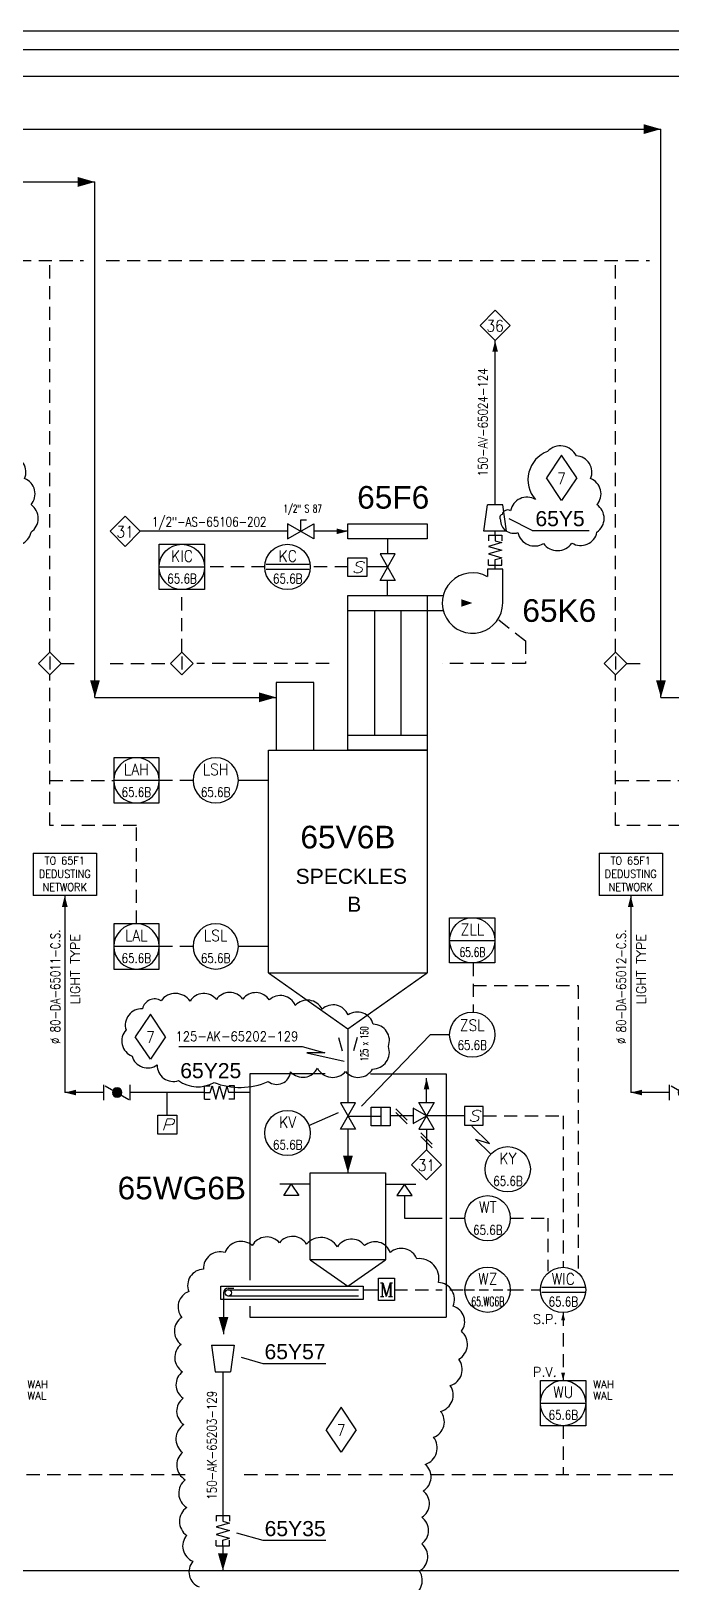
# Model space of a CAD drawing. Extents: x -2 to 170, y 0 to 66.
# Drawn here: x 89.02 to 105.97, y 24.9 to 66 of the extents above; entities that cross this region are included whole.
import ezdxf
from ezdxf.enums import TextEntityAlignment as Align

# ---------------------------------------------------------------- set-up
doc = ezdxf.new("R2010")
doc.units = 0
doc.header["$LTSCALE"] = 0.5
doc.header["$MEASUREMENT"] = 0
doc.linetypes.add('DASHED', pattern=[0.75, 0.5, -0.25])
doc.linetypes.add('TRATT2', pattern=[1.1, 0.7, -0.4])
doc.layers.get('0').update_dxf_attribs({"linetype": 'CONTINUOUS'})
for name, color, linetype in [('GREEN', 92, 'CONTINUOUS'), ('NUVOLA', 6, 'CONTINUOUS'), ('RED', 1, 'CONTINUOUS'), ('S', 7, 'CONTINUOUS'), ('TRATT2', 5, 'TRATT2'), ('Y', 92, 'CONTINUOUS')]:
    doc.layers.add(name, color=color, linetype=linetype)
doc.styles.add('A4', font='arial.ttf', dxfattribs={"height": 0.4})
doc.styles.add('A6', font='arial.ttf', dxfattribs={"height": 0.6})
doc.styles.add('C35', font='COMPLEX', dxfattribs={"width": 0.85, "height": 0.35})
doc.styles.add('C6', font='COMPLEX', dxfattribs={"height": 0.6})
doc.styles.add('S', font='ITALIC', dxfattribs={"height": 6})
doc.styles.add('S15', font='SIMPLEX', dxfattribs={"width": 0.9, "height": 0.15})
doc.styles.add('S2', font='SIMPLEX', dxfattribs={"height": 0.2})
doc.styles.add('S25', font='SIMPLEX', dxfattribs={"height": 0.25})
doc.styles.add('S2S', font='SIMPLEX', dxfattribs={"width": 0.7, "height": 0.2})
doc.styles.add('S3', font='SIMPLEX', dxfattribs={"width": 0.9, "height": 0.3})

# ---------------------------------------------------------------- blocks, each defined once
blk = doc.blocks.new('COMPUTER')
blk.add_line((-0.6, 0), (0.6, 0))
blk.add_lwpolyline([(-0.6, 0.6), (0.6, 0.6), (0.6, -0.6), (-0.6, -0.6), (-0.6, 0.6)])
blk.add_circle((0, 0), 0.6)
at = {"width": 0.9}
for tag, height, style, p in [('SIGLA', 0.3, 'S3', (0.005, 0.139)), ('NUMERO', 0.25, 'S25', (0.005, -0.436))]:
    blk.add_attdef(tag, text='', height=height, dxfattribs=dict(at, style=style)).set_placement(p, align=Align.CENTER)
at = {"style": 'S2'}
for tag, p in [('3', (0.8, 0.4)), ('4', (0.8, 0.1))]:
    blk.add_attdef(tag, p, '', height=0.2, dxfattribs=at)
blk = doc.blocks.new('FRECC1', base_point=(50.2, 51.5))
blk.add_solid([(50.2, 51.5), (50.5, 51.575), (50.5, 51.425)])
blk = doc.blocks.new('MOTOR', base_point=(11.35, 51))
for p, q in [((11, 52), (11.7, 52)), ((11, 51), (11, 52)), ((11.7, 52), (11.7, 51)), ((11.7, 51), (11, 51))]:
    blk.add_line(p, q)
at = {"style": 'C6'}
blk.add_text('M', height=0.6, dxfattribs=at).set_placement((11.351, 51.18), align=Align.CENTER)
blk = doc.blocks.new('FRECC4')
blk.add_solid([(0, 0), (0.21, 0.0525), (0.21, -0.0525)])
blk = doc.blocks.new('LINEA-P')
at = {"style": 'S25', "width": 0.8}
blk.add_attdef('PRO', (0.016, 0.126), '', height=0.25, dxfattribs=at)
at = {"style": 'S25', "flags": 1}
for tag, p, width in [('LINE', (0.016, -0.303), 0.8), ('FROM', (0.016, -0.731), 0.8), ('TO', (0.016, -1.16), 0.8), ('FLUID', (0.016, -1.588), 0.8), ('SIZE', (0.016, -2.017), 0.8), ('CLASS', (0.016, -2.445), 0.8), ('T.C', (0.016, -2.874), 0.8), ('BARS', (0, -3.258), 0.8), ('RATING', (0, -3.656), 0.8), ('TRAC', (0, -4.076), 0.9), ('ISOLAT', (0, -4.485), 0.8), ('SPESS', (0, -4.913), 0.8)]:
    blk.add_attdef(tag, p, '', height=0.25, dxfattribs=dict(at, width=width))
blk = doc.blocks.new('PRESA', base_point=(1.75, 0.1))
for p, q in [((1.5, 0.1), (1.5, 0.6)), ((1.5, 0.6), (2, 0.6)), ((2, 0.6), (2, 0.1)), ((2, 0.1), (1.5, 0.1))]:
    blk.add_line(p, q)
at = {"style": 'S', "width": 1.2}
blk.add_attdef('1', text='', height=0.3, dxfattribs=at).set_placement((1.75, 0.2), align=Align.CENTER)
blk = doc.blocks.new('K', base_point=(1.6, 2.4))
for p, q in [((1.6, 2.6), (1.6, 2.2)), ((1.6, 2.2), (2.3, 2.6)), ((2.3, 2.2), (1.6, 2.6)), ((2.3, 2.6), (2.3, 2.2))]:
    blk.add_line(p, q)
blk = doc.blocks.new('I')
for p, q in [((-0.3, 0.3), (0, 0.6)), ((0.3, 0.3), (0, 0.6)), ((0, 0), (-0.3, 0.3)), ((0, 0), (0.3, 0.3))]:
    blk.add_line(p, q)
at = {"layer": 'S', "style": 'C35', "width": 0.85}
blk.add_text('I', height=0.35, dxfattribs=at).set_placement((0, 0.134), align=Align.CENTER)
blk = doc.blocks.new('FRECC2', base_point=(19.5, 44))
at = {"layer": 'RED'}
blk.add_solid([(19.5, 44), (19.955, 44.13), (19.955, 43.87)], dxfattribs=at)
blk = doc.blocks.new('FRECCIA', base_point=(40, 19))
blk.add_solid([(40, 19), (40.3, 19.1), (40.3, 18.9)])
blk = doc.blocks.new('NOMEN', base_point=(35, 22))
for p, q in [((35, 22.8), (34.6, 22.4)), ((35.4, 22.4), (35, 22.8)), ((34.6, 22.4), (35, 22)), ((35, 22), (35.4, 22.4))]:
    blk.add_line(p, q)
at = {"style": 'S3', "width": 0.9}
blk.add_attdef('1', text='', height=0.3, dxfattribs=at).set_placement((35, 22.236), align=Align.CENTER)
blk = doc.blocks.new('FLESS')
at = {"layer": 'S'}
for p, q in [((-0.175, 0.8), (-0.175, 0.65)), ((-0.175, 0.8), (0.175, 0.8)), ((0.175, 0.6), (-0.175, 0.5)), ((-0.175, 0.5), (0.175, 0.4)), ((0, 0.8), (0, 0.65)), ((0, 0.65), (0.175, 0.6)), ((0.175, 0.8), (0.175, 0.65)), ((0.175, 0.4), (-0.175, 0.3)), ((-0.175, 0.3), (0.175, 0.2)), ((-0.175, 0), (-0.175, 0.15)), ((-0.175, 0), (0.175, 0)), ((0, 0.15), (0.175, 0.2)), ((0, 0), (0, 0.15)), ((0.175, 0), (0.175, 0.15))]:
    blk.add_line(p, q, dxfattribs=at)
at = {"style": 'S2'}
for tag, p in [('2', (0.5, 0.4)), ('1', (-0.3, 0.4))]:
    blk.add_attdef(tag, text='', height=0.2, rotation=90, dxfattribs=at).set_placement(p, align=Align.CENTER)
blk = doc.blocks.new('RIDSP')
at = {"layer": 'S'}
for p, q in [((0.7, 0.3), (0, 0.2)), ((0, 0.2), (0, -0.2)), ((0.7, 0.3), (0.7, -0.3)), ((0.7, -0.3), (0, -0.2))]:
    blk.add_line(p, q, dxfattribs=at)
blk = doc.blocks.new('S')
for p, q in [((0, -0.2), (0.7, 0.2)), ((0.7, -0.2), (0, 0.2)), ((0, 0.2), (0, -0.2)), ((0.35, 0), (0.35, 0.3)), ((0.35, 0.3), (0.5, 0.3)), ((0.7, 0.2), (0.7, -0.2))]:
    blk.add_line(p, q)
at = {"layer": 'S', "style": 'S2', "width": 0.7}
for p in [(0.35, 0.4), (0.35, -0.5)]:
    blk.add_attdef('S', text='', height=0.2, dxfattribs=at).set_placement(p, align=Align.CENTER)
blk = doc.blocks.new('LINEA-S')
at = {"style": 'S25', "width": 0.8}
blk.add_attdef('SER', (0.016, 0.126), '', height=0.25, dxfattribs=at)
at = {"style": 'S25', "flags": 1}
for tag, p, width in [('SLINE', (0.016, -0.303), 0.8), ('DA', (0.016, -0.731), 0.8), ('A', (0.016, -1.16), 0.8), ('FLUIDO', (0.016, -1.588), 0.8), ('DIM', (0.016, -2.017), 0.8), ('CLASSE', (0.016, -2.445), 0.8), ('TEMP', (0.016, -2.874), 0.8), ('BAR', (0, -3.258), 0.8), ('RAT', (0, -3.656), 0.8), ('TRACC', (0, -4.076), 0.9), ('ISOLAM', (0, -4.485), 0.8), ('SPESSORE', (0, -4.913), 0.8)]:
    blk.add_attdef(tag, p, '', height=0.25, dxfattribs=dict(at, width=width))
blk = doc.blocks.new('QUA-LOC')
for p, q in [((-0.566, 0.076), (0.578, 0.076)), ((-0.566, -0.056), (0.578, -0.056))]:
    blk.add_line(p, q)
blk.add_circle((0, 0), 0.6)
at = {"width": 0.9}
for tag, height, style, p in [('SIGLA', 0.3, 'S3', (0.005, 0.139)), ('NUMERO', 0.25, 'S25', (0.005, -0.436))]:
    blk.add_attdef(tag, text='', height=height, dxfattribs=dict(at, style=style)).set_placement(p, align=Align.CENTER)
blk = doc.blocks.new('LOCALE')
blk.add_circle((0, 0), 0.6)
at = {"width": 0.9}
for tag, height, style, p in [('SIGLA', 0.3, 'S3', (0.005, 0.139)), ('NUMERO', 0.25, 'S25', (0.005, -0.436))]:
    blk.add_attdef(tag, text='', height=height, dxfattribs=dict(at, style=style)).set_placement(p, align=Align.CENTER)
blk = doc.blocks.new('RETRO-Q')
at = {"linetype": 'DASHED'}
blk.add_line((-0.6, 0), (0.6, 0), dxfattribs=at)
blk.add_circle((0, 0), 0.6)
at = {"width": 0.9}
for tag, height, style, p in [('SIGLA', 0.3, 'S3', (0.005, 0.139)), ('NUMERO', 0.25, 'S25', (0.005, -0.436))]:
    blk.add_attdef(tag, text='', height=height, dxfattribs=dict(at, style=style)).set_placement(p, align=Align.CENTER)
blk = doc.blocks.new('REV')
at = {"layer": 'Y'}
for p, q in [((0, 0.6), (-0.4, 0)), ((0.4, 0), (0, 0.6)), ((0, -0.6), (-0.4, 0)), ((0.4, 0), (0, -0.6))]:
    blk.add_line(p, q, dxfattribs=at)
at = {"layer": 'Y', "color": 0, "style": 'S3', "width": 0.9}
blk.add_attdef('REV', text='', height=0.3, dxfattribs=at).set_placement((0, -0.162), align=Align.CENTER)
blk = doc.blocks.new('STRUMC')
blk.add_line((-0.6, 0), (0.6, 0))
blk.add_lwpolyline([(-0.6, 0.6), (0.6, 0.6), (0.6, -0.6), (-0.6, -0.6), (-0.6, 0.6)])
blk.add_circle((0, 0), 0.6)
at = {"style": 'S3', "width": 0.9}
blk.add_attdef('2', text='', height=0.3, dxfattribs=at).set_placement((0.005, 0.139), align=Align.CENTER)
at = {"style": 'S2'}
for tag, p in [('3', (0.8, 0.4)), ('4', (0.8, 0.1))]:
    blk.add_attdef(tag, p, '', height=0.2, dxfattribs=at)
at = {"layer": 'S', "style": 'S25', "width": 0.9}
blk.add_attdef('1', text='', height=0.25, dxfattribs=at).set_placement((0.005, -0.436), align=Align.CENTER)
blk = doc.blocks.new('STRUM', base_point=(33, 38))
blk.add_circle((33, 38), 0.6)
at = {"width": 0.9}
for tag, height, style, p in [('2', 0.3, 'S3', (33, 38.1)), ('1', 0.25, 'S25', (33, 37.6))]:
    blk.add_attdef(tag, text='', height=height, dxfattribs=dict(at, style=style)).set_placement(p, align=Align.CENTER)
blk = doc.blocks.new('STRUM0', base_point=(6.476, 4.681))
blk.add_circle((6.476, 4.681), 0.6)
at = {"style": 'S3', "width": 0.9}
blk.add_attdef('2', text='', height=0.3, dxfattribs=at).set_placement((6.481, 4.821), align=Align.CENTER)
at = {"layer": 'S', "style": 'S25', "width": 0.9}
blk.add_attdef('1', text='', height=0.25, dxfattribs=at).set_placement((6.481, 4.245), align=Align.CENTER)
blk = doc.blocks.new('COMPNEU', base_point=(32.45, 18.2))
for p, q in [((32.6, 18.35), (32.3, 18.05)), ((32.7, 18.35), (32.4, 18.05))]:
    blk.add_line(p, q)
blk = doc.blocks.new('TREV', base_point=(31.1, 15.45))
for p, q in [((30.75, 15.65), (30.75, 15.25)), ((30.75, 15.25), (31.45, 15.65)), ((31.45, 15.25), (30.75, 15.65)), ((30.9, 15.8), (31.3, 15.8)), ((31.1, 15.45), (30.9, 15.8)), ((31.3, 15.8), (31.1, 15.45)), ((31.45, 15.65), (31.45, 15.25))]:
    blk.add_line(p, q)
blk = doc.blocks.new('*X20')
for p, q in [((12.778, 29.501), (12.903, 29.626)), ((12.782, 29.47), (12.934, 29.622)), ((12.786, 29.544), (12.86, 29.618)), ((12.792, 29.444), (12.96, 29.612)), ((12.806, 29.423), (12.981, 29.598)), ((12.823, 29.405), (12.999, 29.581)), ((12.844, 29.391), (13.013, 29.56)), ((12.87, 29.38), (13.023, 29.534)), ((12.9, 29.376), (13.028, 29.504)), ((12.942, 29.382), (13.022, 29.462))]:
    blk.add_line(p, q)
blk = doc.blocks.new('B')
for p, q in [((0, 0.2), (0, -0.2)), ((0.041, -0.178), (0.665, 0.18)), ((0.7, 0.2), (0.7, -0.2))]:
    blk.add_line(p, q)
blk.add_circle((0.353, 0.001), 0.125)
blk.add_blockref('*X20', (-12.55, -29.5))
at = {"layer": 'S', "style": 'S2S', "width": 0.7}
for p in [(0.35, 0.3), (0.35, -0.5)]:
    blk.add_attdef('B', text='', height=0.2, dxfattribs=at).set_placement(p, align=Align.CENTER)
blk = doc.blocks.new('LINEA')
at = {"layer": 'S', "style": 'S25', "width": 0.9}
blk.add_attdef('LINE', (0, 0.14), '', height=0.25, dxfattribs=at)
blk = doc.blocks.new('RID')
for p, q in [((-0.364, 0.248), (-0.014, 0.148)), ((-0.364, -0.252), (-0.014, -0.152))]:
    blk.add_line(p, q)
at = {"style": 'S2', "width": 0.7}
for p in [(-0.178, 0.398), (-0.178, -0.602)]:
    blk.add_attdef('RID', text='', height=0.2, dxfattribs=at).set_placement(p, align=Align.CENTER)

msp = doc.modelspace()

# ---------------------------------------------------------------- linework, layer by layer
for p, q in [((170.071, 66), (-2.162, 66)), ((101.313, 53.443), (101.313, 57.8)), ((102.292, 52.767), (101.683, 53.077)), ((95.813, 52.743), (91.913, 52.743)), ((97.413, 52.743), (96.513, 52.743)), ((101.313, 52.643), (101.313, 52.743)), ((102.292, 52.767), (103.802, 52.767)), ((98.463, 52.543), (98.463, 52.143)), ((98.451, 51.799), (97.918, 51.799)), ((101.313, 51.743), (101.313, 51.843)), ((98.463, 51.043), (98.463, 51.443)), ((98.113, 50.643), (98.113, 47.343)), ((98.813, 50.643), (98.813, 47.343)), ((95.313, 46.14), (94.513, 46.14)), ((89.073, 44.21), (89.073, 43.09)), ((104.065, 44.21), (104.065, 43.09)), ((89.913, 43.09), (89.913, 37.87)), ((104.905, 43.09), (104.905, 37.87)), ((95.313, 41.74), (94.513, 41.74)), ((92.936, 39.092), (96.202, 39.092)), ((96.202, 39.092), (96.803, 38.926)), ((99.591, 39.403), (97.769, 37.511)), ((100.106, 39.403), (99.591, 39.403)), ((96.803, 38.926), (96.325, 38.926)), ((96.325, 38.926), (97.312, 38.701)), ((99.495, 37.603), (99.495, 38.252)), ((90.945, 37.87), (89.913, 37.87)), ((93.613, 37.87), (91.645, 37.87)), ((92.628, 37.27), (92.628, 37.87)), ((94.813, 37.87), (94.413, 37.87)), ((105.936, 37.87), (104.905, 37.87)), ((98.281, 37.484), (98.281, 36.986)), ((96.382, 37), (97.165, 37.337)), ((97.413, 37.248), (98.281, 37.248)), ((99.145, 37.253), (98.53, 37.253)), ((100.499, 37.253), (99.495, 37.253)), ((99.495, 36.903), (99.495, 36.356)), ((101.16, 36.523), (100.695, 36.975)), ((100.794, 36.635), (101.16, 36.523)), ((101.191, 36.244), (100.794, 36.635)), ((95.713, 35.14), (95.913, 35.44)), ((95.913, 35.44), (96.113, 35.14)), ((98.913, 35.44), (98.713, 35.14)), ((99.113, 35.14), (98.913, 35.44)), ((96.113, 35.14), (95.713, 35.14)), ((98.713, 35.14), (99.113, 35.14)), ((98.913, 35.14), (98.913, 34.54)), ((98.913, 34.54), (99.913, 34.54)), ((100.113, 34.54), (100.513, 34.54)), ((94.245, 32.646), (97.694, 32.646)), ((97.694, 32.475), (94.245, 32.475)), ((95.169, 30.684), (94.597, 30.846)), ((96.829, 30.684), (95.169, 30.684)), ((95.169, 25.997), (94.47, 26.194)), ((96.829, 25.997), (95.169, 25.997))]:
    msp.add_line(p, q)
msp.add_circle((94.245, 32.561), 0.0857)
at = {"layer": 'GREEN'}
for p, q in [((97.413, 52.943), (99.513, 52.943)), ((97.413, 52.543), (97.413, 52.943)), ((99.513, 52.943), (99.513, 52.543)), ((99.513, 52.543), (97.413, 52.543)), ((101.513, 51.743), (101.113, 51.743)), ((101.113, 51.743), (101.113, 51.543)), ((101.513, 50.843), (101.513, 51.743)), ((97.413, 46.943), (97.413, 51.043)), ((97.413, 51.043), (99.939, 51.043)), ((99.513, 51.043), (99.513, 46.943)), ((97.413, 50.643), (99.939, 50.643)), ((96.513, 48.74), (95.513, 48.74)), ((95.513, 48.74), (95.513, 46.94)), ((96.513, 46.94), (96.513, 48.74)), ((97.413, 47.343), (99.513, 47.343)), ((95.313, 41.04), (95.313, 46.94)), ((95.313, 46.94), (99.513, 46.94)), ((99.513, 46.943), (97.413, 46.943)), ((99.513, 46.94), (99.513, 41.04)), ((95.313, 41.04), (99.513, 41.04)), ((95.313, 41.04), (97.413, 39.554)), ((97.413, 39.554), (99.513, 41.04)), ((96.813, 38.37), (94.813, 38.37)), ((94.813, 38.37), (94.813, 32.901)), ((98.013, 38.37), (100.013, 38.37)), ((100.013, 38.37), (100.013, 31.915)), ((96.413, 35.44), (95.613, 35.44)), ((96.413, 33.44), (96.413, 35.74)), ((96.413, 35.74), (98.413, 35.74)), ((98.413, 35.74), (98.413, 33.44)), ((98.413, 35.44), (99.213, 35.44)), ((96.413, 33.44), (97.413, 32.74)), ((98.413, 33.44), (96.413, 33.44)), ((97.413, 32.74), (98.413, 33.44)), ((94.047, 32.386), (94.047, 32.74)), ((94.047, 32.74), (97.813, 32.74)), ((97.813, 32.74), (97.813, 32.386)), ((97.813, 32.64), (98.213, 32.64)), ((97.813, 32.386), (94.047, 32.386)), ((94.813, 32.208), (94.813, 31.915)), ((94.813, 31.915), (100.013, 31.915)), ((1.421, 25.2), (137.271, 25.2))]:
    msp.add_line(p, q, dxfattribs=at)
msp.add_arc((100.713, 50.843), 0.8, 60.2551, 0, dxfattribs=at)
at = {"layer": 'NUVOLA'}
for points in [[(87.388, 53.584, 0.520567), (86.73, 53.286, 0.520567), (86.73, 53.286, 0.520567), (86.505, 53.19, 0.520567), (86.465, 53.05, 0.520567), (86.926, 52.707, 0.520567), (87.601, 52.421, 0.520567), (87.601, 52.421, 0.520567), (88.355, 52.432, 0.520567), (88.355, 52.432, 0.520567), (89.019, 52.718, 0.520567), (89.019, 52.718, 0.520567), (89.019, 53.449, 0.520567), (89.019, 53.449, 0.520567), (88.85, 54.14, 0.520567), (88.85, 54.14, 0.520567), (88.473, 54.742, 0.520567), (88.473, 54.742, 0.520567), (87.709, 54.86, 0.520567), (87.709, 54.86, 0.520567)], [(102.379, 53.584, 0.520567), (101.721, 53.286, 0.520567), (101.721, 53.286, 0.520567), (101.496, 53.19, 0.520567), (101.456, 53.05, 0.520567), (101.918, 52.707, 0.520567), (102.592, 52.421, 0.520567), (102.592, 52.421, 0.520567), (103.346, 52.432, 0.520567), (103.346, 52.432, 0.520567), (104.01, 52.718, 0.520567), (104.01, 52.718, 0.520567), (104.01, 53.449, 0.520567), (104.01, 53.449, 0.520567), (103.841, 54.14, 0.520567), (103.841, 54.14, 0.520567), (103.464, 54.742, 0.520567), (103.464, 54.742, 0.520567), (102.7, 54.86, 0.520567), (102.7, 54.86, 0.520567)], [(91.973, 40.091, 0.520567), (91.535, 39.528, 0.520567), (91.535, 39.528, 0.520567), (91.695, 38.834, 0.520567), (91.695, 38.834, 0.520567), (92.362, 38.605, 0.520567), (92.362, 38.605, 0.53007), (92.928, 38.188, 0.520567), (92.928, 38.188, 0.301365), (93.866, 38.138, 0.520567), (93.866, 38.138, 0.199729), (95.3, 38.161, 0.520567), (95.3, 38.161, 48.532896), (95.3, 38.161, 0.520567), (95.3, 38.161, 0.580341), (95.896, 38.415, 0.520567), (95.896, 38.415, 0.520567), (96.607, 38.514, 0.520567), (96.607, 38.514, 0.520567), (97.352, 38.426, 0.520567), (97.352, 38.426, 0.520567), (98.063, 38.492, 0.520567), (98.063, 38.492, 0.520567), (98.485, 39.092, 0.520567), (98.485, 39.092, 0.520567), (98.085, 39.68, 0.520567), (98.085, 39.68, 0.520567), (97.418, 39.925, 0.520567), (97.418, 39.925, 0.520567), (96.73, 40.08, 0.520567), (96.73, 40.08, 0.520567), (96.019, 40.18, 0.520567), (96.019, 40.18, 0.520567), (95.33, 40.324, 0.520567), (95.33, 40.324, 0.520567), (94.63, 40.347, 0.520567), (94.63, 40.347, 0.520567), (93.93, 40.335, 0.520567), (93.93, 40.335, 0.520567), (93.23, 40.291, 0.520567), (93.23, 40.291, 0.520567), (92.463, 40.302, 0.520567), (92.463, 40.302, 0.520567)]]:
    msp.add_lwpolyline(points, format="xyb", close=True, dxfattribs=at)
msp.add_lwpolyline([(99.018, 24.491, 0.520567), (99.313, 25.192, 0.520567), (99.313, 25.192, 0.520567), (99.369, 25.912, 0.520567), (99.369, 25.912, 0.520567), (99.369, 26.614, 0.520567), (99.369, 26.614, 0.520567), (99.406, 27.316, 0.520567), (99.406, 27.316, 0.520567), (99.461, 28.017, 0.520567), (99.461, 28.017, 0.520567), (99.683, 28.737, 0.520567), (99.683, 28.737, 0.520567), (99.867, 29.421, 0.520567), (99.867, 29.421, 0.520567), (100.126, 30.104, 0.520567), (100.126, 30.104, 0.520567), (100.348, 30.805, 0.520567), (100.348, 30.805, 0.520567), (100.422, 31.544, 0.520567), (100.422, 31.544, 0.520567), (100.2, 32.209, 0.520567), (100.2, 32.209, 0.520567), (99.812, 32.836, 0.520567), (99.812, 32.836, 0.520567), (99.239, 33.464, 0.520567), (98.537, 33.63, 0.520567), (98.537, 33.63, 0.520567), (97.854, 33.815, 0.520567), (97.854, 33.815, 0.520567), (97.133, 33.778, 0.520567), (97.133, 33.778, 0.520567), (96.32, 33.852, 0.520567), (96.32, 33.852, 0.520567), (95.6, 33.889, 0.520567), (95.6, 33.889, 0.520567), (94.879, 33.815, 0.520567), (94.879, 33.815, 0.520567), (94.159, 33.63, 0.520567), (94.159, 33.63, 0.520567), (93.586, 33.187, 0.520567), (93.586, 33.187, 0.520567), (93.198, 32.596, 0.520567), (93.198, 32.596, 0.520567), (93.013, 31.913, 0.520567), (93.013, 31.913, 0.520567), (92.995, 31.193, 0.520567), (92.995, 31.193, 0.520567), (93.032, 30.473, 0.520567), (93.032, 30.473, 0.520567), (93.05, 29.771, 0.520567), (93.05, 29.771, 0.520567), (93.068, 29.07, 0.520567), (93.068, 29.07, 0.520567), (93.032, 28.331, 0.520567), (93.032, 28.331, 0.520567), (93.105, 27.611, 0.520567), (93.105, 27.611, 0.520567), (93.142, 26.873, 0.520567), (93.142, 26.873, 0.520567), (93.142, 26.134, 0.520567), (93.142, 26.134, 0.520567), (93.309, 25.451, 0.520567), (93.309, 25.451, 0.520567), (93.475, 24.768, 0.520567)], format="xyb", dxfattribs=at)
at = {"layer": 'RED'}
for p, q in [((169.571, 65.5), (-1.662, 65.5)), ((2.938, 64.8), (120.696, 64.8)), ((2.938, 63.4), (105.705, 63.4)), ((105.705, 48.34), (105.705, 63.4)), ((2.938, 62), (90.713, 62)), ((90.713, 48.34), (90.713, 62)), ((90.713, 48.34), (95.513, 48.34)), ((105.705, 48.34), (110.505, 48.34)), ((97.413, 39.554), (97.413, 37.598)), ((97.413, 36.898), (97.413, 35.74)), ((94.117, 32.561), (94.117, 31.468)), ((94.245, 32.688), (94.395, 32.688)), ((94.101, 30.472), (94.101, 26.66)), ((94.101, 25.86), (94.101, 25.2))]:
    msp.add_line(p, q, dxfattribs=at)
msp.add_arc((94.245, 32.561), 0.128, 90, 180, dxfattribs=at)
at = {"layer": 'S'}
for p, q in [((89.073, 44.21), (90.753, 44.21)), ((90.753, 44.21), (90.753, 43.09)), ((104.065, 44.21), (105.745, 44.21)), ((105.745, 44.21), (105.745, 43.09)), ((90.753, 43.09), (89.073, 43.09)), ((105.745, 43.09), (104.065, 43.09))]:
    msp.add_line(p, q, dxfattribs=at)
at = {"layer": 'TRATT2'}
for p, q in [((76.022, 59.919), (90.413, 59.919)), ((89.513, 49.543), (89.513, 59.919)), ((91.013, 59.919), (105.405, 59.919)), ((104.505, 49.543), (104.505, 59.919)), ((95.213, 51.799), (93.568, 51.799)), ((97.413, 51.799), (96.413, 51.799)), ((93.013, 49.543), (93.013, 51.199)), ((101.413, 50.393), (102.113, 49.843)), ((89.513, 44.943), (89.513, 48.943)), ((89.813, 49.243), (90.313, 49.243)), ((91.113, 49.243), (92.713, 49.243)), ((104.505, 44.943), (104.505, 48.943)), ((104.805, 49.243), (105.305, 49.243)), ((89.513, 46.143), (91.213, 46.143)), ((93.313, 46.143), (92.413, 46.143)), ((104.505, 46.143), (106.205, 46.143)), ((91.813, 44.943), (89.513, 44.943)), ((91.813, 42.343), (91.813, 44.943)), ((106.805, 44.943), (104.505, 44.943)), ((93.313, 41.743), (92.413, 41.743)), ((100.734, 41.303), (100.734, 40.003)), ((100.734, 40.703), (103.513, 40.703)), ((103.513, 40.703), (103.513, 33.14)), ((100.999, 37.253), (103.113, 37.253)), ((103.113, 37.253), (103.113, 33.24)), ((101.713, 34.54), (102.713, 34.54)), ((102.713, 34.54), (102.713, 33.14)), ((98.645, 32.64), (99.913, 32.64)), ((100.113, 32.64), (100.513, 32.64)), ((101.713, 32.64), (102.513, 32.64)), ((103.113, 32.04), (103.113, 30.24)), ((103.113, 29.04), (103.113, 27.74)), ((93.1, 27.74), (88.122, 27.74)), ((108.217, 27.74), (94.651, 27.74))]:
    msp.add_line(p, q, dxfattribs=at)
for points in [[(102.113, 49.843), (102.113, 49.243), (99.913, 49.243)], [(96.913, 49.243), (93.413, 49.243)]]:
    msp.add_lwpolyline(points, dxfattribs=at)

# ---------------------------------------------------------------- block references
for name, p, rotation in [('FRECC2', (105.705, 63.4), 180), ('FRECC2', (90.713, 62), 180), ('FRECC1', (101.313, 57.8), 270), ('RIDSP', (101.313, 53.443), 270), ('FRECC2', (95.513, 48.343), 180), ('FRECC1', (89.913, 43.09), 270), ('FRECC1', (104.905, 43.09), 270), ('FRECC1', (99.495, 38.252), 270), ('FLESS', (94.413, 37.87), 90), ('K', (97.413, 37.598), 270), ('PRESA', (98.03, 37.235), 270), ('COMPNEU', (98.833, 37.288), 270), ('COMPNEU', (99.495, 36.652), 270), ('FRECC2', (97.413, 35.74), 90), ('FRECC2', (94.117, 31.468), 90), ('FRECC4', (103.113, 32.04), 270), ('RIDSP', (94.101, 30.472), 90), ('FRECC4', (103.113, 30.24), 90), ('FRECC2', (94.101, 25.2), 90)]:
    msp.add_blockref(name, p, dxfattribs=dict(rotation=rotation))
for name, p, values in [('NOMEN', (101.313, 57.8), {'1': '36'}), ('REV', (103.073, 54.157), {'REV': '7'}), ('PRESA', (97.663, 51.543), {'1': 'S'}), ('REV', (92.181, 39.35), {'REV': '7'}), ('NOMEN', (99.495, 35.556), {'1': '31'}), ('REV', (97.235, 28.936), {'REV': '7'})]:
    msp.add_blockref(name, p).add_auto_attribs(values)
ref = msp.add_blockref('LINEA-P', (102.013, 54.943))
ref.add_attrib('PRO', '150-AV-65024-124', (101.113, 54.2), dxfattribs={"height": 0.25, "rotation": 90, "style": 'S25', "width": 0.8})
ref = msp.add_blockref('S', (95.813, 52.743))
ref.add_attrib('S', '1/2" S 87', dxfattribs={"layer": 'S', "height": 0.2, "style": 'S2', "width": 0.7}).set_placement((96.213, 53.243), align=Align.CENTER)
ref = msp.add_blockref('NOMEN', (91.513, 52.343), dxfattribs=dict(xscale=-1))
ref.add_attrib('1', '31', dxfattribs={"height": 0.3, "style": 'S3', "width": 0.9}).set_placement((91.513, 52.579), align=Align.CENTER)
ref = msp.add_blockref('LINEA-S', (95.113, 52.743), dxfattribs=dict(xscale=-1))
ref.add_attrib('SER', '1/2"-AS-65106-202', (92.221, 52.869), dxfattribs={"height": 0.25, "style": 'S25', "width": 0.8})
at = {"xscale": -1}
msp.add_blockref('FRECC1', (97.413, 52.743), dxfattribs=at)
for name, p in [('FLESS', (101.313, 51.843)), ('I', (89.513, 48.943)), ('I', (93.013, 48.943)), ('I', (104.505, 48.943)), ('FLESS', (94.101, 25.86))]:
    msp.add_blockref(name, p)
ref = msp.add_blockref('COMPUTER', (93.013, 51.799))
ref.add_attrib('SIGLA', 'KIC', dxfattribs={"height": 0.3, "style": 'S3', "width": 0.9}).set_placement((93.019, 51.938), align=Align.CENTER)
ref.add_attrib('NUMERO', '65.6B', dxfattribs={"height": 0.25, "style": 'S25', "width": 0.8}).set_placement((93.019, 51.363), align=Align.CENTER)
ref = msp.add_blockref('QUA-LOC', (95.813, 51.799))
ref.add_attrib('SIGLA', 'KC', dxfattribs={"height": 0.3, "style": 'S3', "width": 0.9}).set_placement((95.819, 51.938), align=Align.CENTER)
ref.add_attrib('NUMERO', '65.6B', dxfattribs={"height": 0.25, "style": 'S25', "width": 0.8}).set_placement((95.819, 51.363), align=Align.CENTER)
for name, p, rotation in [('K', (98.463, 51.443), 270), ('FRECC2', (90.713, 48.34), 270), ('FRECC2', (105.705, 48.34), 270), ('FRECC1', (89.913, 37.87), 180), ('B', (90.945, 37.87), 180), ('FRECC1', (104.905, 37.87), 180), ('B', (105.936, 37.87), 180)]:
    msp.add_blockref(name, p, dxfattribs=dict(at, rotation=rotation))
at = {"extrusion": (0, 0, -1), "zscale": -1}
msp.add_blockref('FRECCIA', (-100.713, 50.843), dxfattribs=at)
ref = msp.add_blockref('COMPUTER', (91.813, 46.143), dxfattribs=dict(xscale=-1))
ref.add_attrib('SIGLA', 'LAH', dxfattribs={"height": 0.3, "style": 'S3', "width": 0.9}).set_placement((91.808, 46.282), align=Align.CENTER)
ref.add_attrib('NUMERO', '65.6B', dxfattribs={"height": 0.25, "style": 'S25', "width": 0.8}).set_placement((91.808, 45.706), align=Align.CENTER)
ref = msp.add_blockref('LOCALE', (93.913, 46.143), dxfattribs=dict(xscale=-1))
ref.add_attrib('SIGLA', 'LSH', dxfattribs={"height": 0.3, "style": 'S3', "width": 0.9}).set_placement((93.908, 46.282), align=Align.CENTER)
ref.add_attrib('NUMERO', '65.6B', dxfattribs={"height": 0.25, "style": 'S25', "width": 0.8}).set_placement((93.908, 45.706), align=Align.CENTER)
ref = msp.add_blockref('COMPUTER', (91.813, 41.743), dxfattribs=dict(xscale=-1))
ref.add_attrib('SIGLA', 'LAL', dxfattribs={"height": 0.3, "style": 'S3', "width": 0.9}).set_placement((91.808, 41.882), align=Align.CENTER)
ref.add_attrib('NUMERO', '65.6B', dxfattribs={"height": 0.25, "style": 'S25', "width": 0.8}).set_placement((91.808, 41.306), align=Align.CENTER)
ref = msp.add_blockref('LOCALE', (93.913, 41.743), dxfattribs=dict(xscale=-1))
ref.add_attrib('SIGLA', 'LSL', dxfattribs={"height": 0.3, "style": 'S3', "width": 0.9}).set_placement((93.908, 41.882), align=Align.CENTER)
ref.add_attrib('NUMERO', '65.6B', dxfattribs={"height": 0.25, "style": 'S25', "width": 0.8}).set_placement((93.908, 41.306), align=Align.CENTER)
ref = msp.add_blockref('STRUMC', (100.706, 41.903))
ref.add_attrib('2', 'ZLL', dxfattribs={"height": 0.3, "style": 'S3', "width": 0.9}).set_placement((100.711, 42.042), align=Align.CENTER)
ref.add_attrib('1', '65.6B', dxfattribs={"layer": 'S', "height": 0.25, "style": 'S25', "width": 0.7}).set_placement((100.711, 41.466), align=Align.CENTER)
at = {"rotation": 90}
for p, values in [((89.913, 39.14), {'PRO': 'Ø 80-DA-65011-C.S.'}), ((104.905, 39.14), {'PRO': 'Ø 80-DA-65012-C.S.'})]:
    msp.add_blockref('LINEA-P', p, dxfattribs=at).add_auto_attribs(values)
ref = msp.add_blockref('STRUM', (100.706, 39.403))
ref.add_attrib('2', 'ZSL', dxfattribs={"height": 0.3, "style": 'S3', "width": 0.9}).set_placement((100.706, 39.503), align=Align.CENTER)
ref.add_attrib('1', '65.6B', dxfattribs={"layer": 'S', "height": 0.25, "style": 'S25', "width": 0.8}).set_placement((100.706, 39.003), align=Align.CENTER)
ref = msp.add_blockref('RID', (97.413, 38.961), dxfattribs=dict(rotation=270))
ref.add_attrib('RID', '125 x 150', dxfattribs={"height": 0.2, "rotation": 90, "style": 'S2', "width": 0.6}).set_placement((97.947, 39.162), align=Align.CENTER)
at = {"yscale": -1, "rotation": 270}
msp.add_blockref('TREV', (99.495, 37.253), dxfattribs=at)
ref = msp.add_blockref('PRESA', (100.749, 37.503), dxfattribs=dict(xscale=-1, rotation=180))
ref.add_attrib('1', 'S', dxfattribs={"height": 0.3, "style": 'S', "width": 1.2}).set_placement((100.749, 37.103), align=Align.CENTER)
ref = msp.add_blockref('PRESA', (92.628, 36.77))
ref.add_attrib('1', 'P', dxfattribs={"layer": 'S', "height": 0.3, "style": 'S', "width": 1.2}).set_placement((92.628, 36.87), align=Align.CENTER)
ref = msp.add_blockref('STRUM0', (95.813, 36.798))
ref.add_attrib('2', 'KV', dxfattribs={"height": 0.3, "style": 'S3', "width": 0.9}).set_placement((95.819, 36.938), align=Align.CENTER)
ref.add_attrib('1', '65.6B', dxfattribs={"layer": 'S', "height": 0.25, "style": 'S25', "width": 0.8}).set_placement((95.819, 36.362), align=Align.CENTER)
ref = msp.add_blockref('STRUM0', (101.647, 35.836))
ref.add_attrib('2', 'KY', dxfattribs={"height": 0.3, "style": 'S3', "width": 0.9}).set_placement((101.653, 35.975), align=Align.CENTER)
ref.add_attrib('1', '65.6B', dxfattribs={"layer": 'S', "height": 0.25, "style": 'S25', "width": 0.8}).set_placement((101.653, 35.4), align=Align.CENTER)
ref = msp.add_blockref('LOCALE', (101.113, 34.54))
ref.add_attrib('SIGLA', 'WT', dxfattribs={"height": 0.3, "style": 'S3', "width": 0.9}).set_placement((101.119, 34.68), align=Align.CENTER)
ref.add_attrib('NUMERO', '65.6B', dxfattribs={"height": 0.25, "style": 'S25', "width": 0.8}).set_placement((101.119, 34.104), align=Align.CENTER)
at = {"xscale": 0.5999999999999943, "yscale": 0.6, "zscale": 0.6}
msp.add_blockref('MOTOR', (98.435, 32.355), dxfattribs=at)
ref = msp.add_blockref('RETRO-Q', (101.113, 32.643))
ref.add_attrib('SIGLA', 'WZ', dxfattribs={"height": 0.3, "style": 'S3', "width": 0.9}).set_placement((101.119, 32.782), align=Align.CENTER)
ref.add_attrib('NUMERO', '65.WG6B', dxfattribs={"height": 0.25, "style": 'S25', "width": 0.6}).set_placement((101.119, 32.206), align=Align.CENTER)
ref = msp.add_blockref('QUA-LOC', (103.113, 32.64))
ref.add_attrib('SIGLA', 'WIC', dxfattribs={"height": 0.3, "style": 'S3', "width": 0.9}).set_placement((103.119, 32.78), align=Align.CENTER)
ref.add_attrib('NUMERO', '65.6B', dxfattribs={"height": 0.25, "style": 'S25', "width": 0.8}).set_placement((103.119, 32.204), align=Align.CENTER)
ref = msp.add_blockref('COMPUTER', (88.122, 29.64))
ref.add_attrib('SIGLA', 'WU', dxfattribs={"height": 0.3, "style": 'S3', "width": 0.9}).set_placement((88.128, 29.78), align=Align.CENTER)
ref.add_attrib('NUMERO', '65.6A', dxfattribs={"height": 0.25, "style": 'S25', "width": 0.8}).set_placement((88.128, 29.204), align=Align.CENTER)
ref.add_attrib('3', 'WAH', (88.922, 30.04), dxfattribs={"height": 0.2, "style": 'S2'})
ref.add_attrib('4', 'WAL', (88.922, 29.74), dxfattribs={"height": 0.2, "style": 'S2'})
ref = msp.add_blockref('COMPUTER', (103.113, 29.64))
ref.add_attrib('SIGLA', 'WU', dxfattribs={"height": 0.3, "style": 'S3', "width": 0.9}).set_placement((103.119, 29.78), align=Align.CENTER)
ref.add_attrib('NUMERO', '65.6B', dxfattribs={"height": 0.25, "style": 'S25', "width": 0.8}).set_placement((103.119, 29.204), align=Align.CENTER)
ref.add_attrib('3', 'WAH', (103.913, 30.04), dxfattribs={"height": 0.2, "style": 'S2'})
ref.add_attrib('4', 'WAL', (103.913, 29.74), dxfattribs={"height": 0.2, "style": 'S2'})
at = {"layer": 'TRATT2'}
msp.add_blockref('LINEA', (92.847, 39.095), dxfattribs=at).add_auto_attribs({'LINE': '125-AK-65202-129'})
ref = msp.add_blockref('LINEA', (94.075, 27.079), dxfattribs=dict(at, rotation=90))
ref.add_attrib('LINE', '150-AK-65203-129', (93.936, 27.079), dxfattribs={"layer": 'S', "height": 0.25, "rotation": 90, "style": 'S25', "width": 0.8})

# ---------------------------------------------------------------- texts
at = {"style": 'A4'}
for s, p in [('SPECKLES ', (97.581, 43.4)), ('B', (97.581, 42.661))]:
    msp.add_text(s, height=0.4, dxfattribs=at).set_placement(p, align=Align.CENTER)
at = {"style": 'S25'}
for p in [(90.313, 41.14), (105.305, 41.14)]:
    msp.add_text('LIGHT TYPE', height=0.25, rotation=90, dxfattribs=at).set_placement(p, align=Align.CENTER)
for s, p in [('S.P.', (102.313, 31.74)), ('P.V.', (102.313, 30.34))]:
    msp.add_text(s, height=0.25, dxfattribs=at).set_placement(p)
at = {"layer": 'S', "style": 'S15', "width": 0.9}
for s, p in [('TO 65F1', (89.913, 43.91)), ('TO 65F1', (104.905, 43.91)), ('DEDUSTING', (89.913, 43.56)), ('DEDUSTING', (104.905, 43.56)), ('NETWORK', (89.913, 43.21)), ('NETWORK', (104.905, 43.21))]:
    msp.add_text(s, height=0.21, dxfattribs=at).set_placement(p, align=Align.CENTER)
at = {"layer": 'Y'}
for s, height, style, p in [('65F6', 0.6, 'A6', (98.613, 53.343)), ('65Y5', 0.4, 'A4', (103.032, 52.878)), ('65K6', 0.6, 'A6', (103.013, 50.343)), ('65V6B', 0.6, 'A6', (97.413, 44.34)), ('65Y25', 0.4, 'A4', (93.78, 38.25)), ('65WG6B', 0.6, 'A6', (93.013, 35.04)), ('65Y57', 0.4, 'A4', (96.012, 30.803)), ('65Y35', 0.4, 'A4', (96.015, 26.115))]:
    msp.add_text(s, height=height, dxfattribs=dict(at, style=style)).set_placement(p, align=Align.CENTER)

doc.saveas('drawing.dxf')
